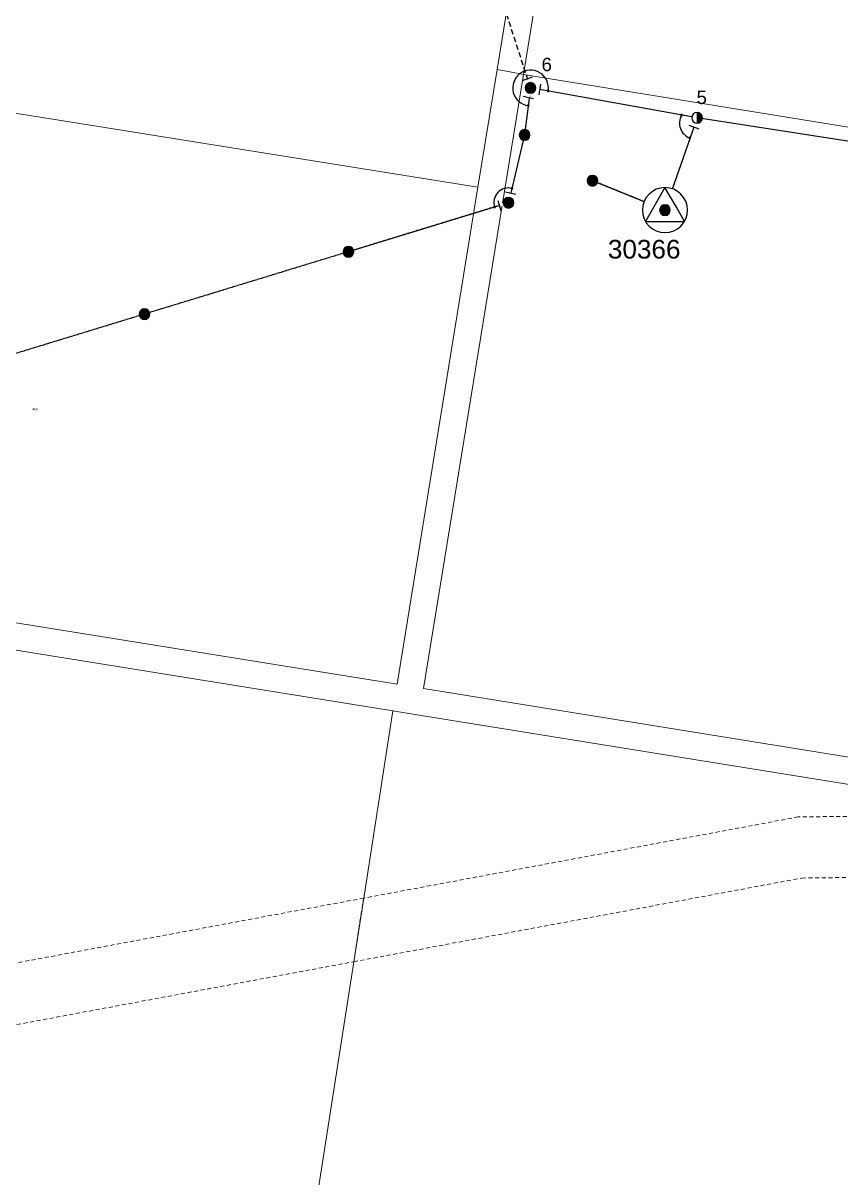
# Model space of a CAD drawing. Header units: metres. Extents: x 231386 to 236041, y 6156846 to 6161532.
# Drawn here: x 233269 to 233882, y 6157717 to 6158582 of the extents above; entities that cross this region are included whole.
import ezdxf
from ezdxf.enums import TextEntityAlignment as Align

# ---------------------------------------------------------------- set-up
doc = ezdxf.new("R2010")
doc.units = ezdxf.units.M
for name, pattern in [('Cable Exist OH', [1, 1, 0]), ('Cable New OH', [6, 4, -2]), ('Dash', [5, 3, -2])]:
    doc.linetypes.add(name, pattern=pattern)
doc.layers.get('0').update_dxf_attribs({"color": 6})
for name, color, linetype, lineweight in [('Cadastre Easements_SP_EXT', 9, 'Continuous', 5), ('Cadastre Land Parcels_SP_EXT', 9, 'Continuous', 5), ('Cadastre Roads_SP_EXT', 9, 'Continuous', 5)]:
    doc.layers.add(name, color=color, linetype=linetype, lineweight=lineweight)
for name, color, linetype in [('Mains_HV_EXT', 7, 'Continuous'), ('Mains_HV_MOD', 3, 'Continuous'), ('Mains_HV_NEW', 2, 'Continuous'), ('Mains_HV_New_A10', 2, 'Continuous'), ('Mains_HV_New_B10', 2, 'Continuous'), ('Mains_HV_NEW_Hardwired', 2, 'Continuous'), ('Mains_LV_MOD', 3, 'Continuous'), ('OH_Details_NEW', 2, 'Continuous'), ('OH_Details_SP_MISC', 7, 'Continuous'), ('Sub_SP_TR_HV_LV_MOD', 3, 'Continuous'), ('SupportsOH_SP_TR_HV_LV_SL_EXT', 7, 'Continuous'), ('SupportsOH_SP_TR_HV_LV_SL_MOD', 3, 'Continuous'), ('SupportsOH_SP_TR_HV_LV_SL_NEW', 2, 'Continuous')]:
    doc.layers.add(name, color=color, linetype=linetype)
doc.layers.get('0').freeze()
doc.styles.add('iecARIAL', font='arial.ttf', dxfattribs={"height": 2})
doc.styles.add('POLE_LABEL', font='arial.ttf')
doc.styles.get("Standard").update_dxf_attribs({"font": 'arial.ttf'})
doc.linetypes.add('IE Trench HV', pattern='A,7,-0.2,["/",Standard,S=3,R=0,X=0.6,Y=-1.4],-2.5', length=9.7)

# ---------------------------------------------------------------- blocks, each defined once
blk = doc.blocks.new('SUB_POLE_EXT')
blk.add_wipeout([(0, 4.22), (0.42, 4.2), (0.83, 4.14), (1.21, 4.05), (1.62, 3.9), (1.99, 3.72), (2.35, 3.51), (2.68, 3.26), (2.99, 2.99), (3.28, 2.66), (3.52, 2.34), (3.76, 1.92), (3.9, 1.62), (4.04, 1.23), (4.18, 0.63), (4.22, 0), (4.18, -0.61), (4.06, -1.15), (3.9, -1.62), (3.58, -2.24), (3.22, -2.73), (2.97, -3.01), (2.68, -3.26), (2.36, -3.5), (2, -3.72), (1.64, -3.89), (1.25, -4.03), (0.82, -4.14), (0.42, -4.2), (0, -4.22), (-0.41, -4.2), (-0.8, -4.15), (-1.21, -4.05), (-1.62, -3.9), (-1.99, -3.73), (-2.35, -3.51), (-2.68, -3.26), (-2.96, -3.02), (-3.23, -2.72), (-3.51, -2.35), (-3.71, -2.01), (-3.91, -1.6), (-4.05, -1.21), (-4.16, -0.76), (-4.22, -0.14), (-4.21, 0.39), (-4.14, 0.83), (-4.03, 1.27), (-3.9, 1.63), (-3.71, 2.02), (-3.5, 2.37), (-3.28, 2.67), (-2.99, 2.99), (-2.68, 3.27), (-2.33, 3.52), (-1.98, 3.73), (-1.63, 3.9), (-1.2, 4.05), (-0.78, 4.15), (-0.4, 4.21)])
blk.add_line((2.16, 0.48), (2.16, 0.48, 0))
blk.add_lwpolyline([(-4.22, 0, 1), (4.22, 0, 1)], format="xyb", close=True)
blk.add_lwpolyline([(2.14, 0.52), (0, 4.22), (-3.66, -2.11), (3.66, -2.11)], close=True)
for tag, height, flags, p in [('ASSET_NUM', 3.5, 8, (2, 2)), ('STREET_CODE', 0.2, 9, (1.5, 0)), ('CONSTRUCTED_VOLTAGE', 0.2, 9, (1.5, -0.2)), ('OPERATING_VOLTAGE', 0.2, 9, (1.5, -0.6)), ('OPERATED_BY', 0.2, 9, (1.5, -0.8)), ('ORIENTATION', 0.2, 9, (1.5, -1.2)), ('OWNED_BY', 0.2, 9, (1.5, -1.4)), ('SECONDARY_VOLTAGE', 0.2, 9, (1.5, -1.6)), ('STATE', 0.2, 9, (1.5, -1.8)), ('SUBSTATION_TYPE', 0.2, 9, (1.5, -2)), ('NO_PHASES', 0.2, 9, (1.5, -0.4)), ('MAINTAINED_BY', 0.2, 9, (1.5, -1)), ('USAGE', 0.2, 9, (1.5, -2.2)), ('STREETNAME', 0.2, 9, (1.5, -2.8)), ('SUBURB', 0.2, 9, (1.5, -3)), ('Z', 0.2, 1, (1.5, -3.4)), ('LEGEND', 0.2, 9, (1.5, -2.4)), ('LOCATION', 0.2, 9, (1.5, -2.6)), ('NOTES', 0.2, 9, (1.5, -3.2))]:
    blk.add_attdef(tag, text='', height=height, dxfattribs=dict(flags=flags)).set_placement(p, align=Align.MIDDLE_LEFT)
blk = doc.blocks.new('POLE_EXT')
blk.add_hatch(color=256).paths.add_polyline_path([(-1, 0, 1), (1, 0, 1)])
blk.add_lwpolyline([(-1, 0, 1), (1, 0, 1)], format="xyb", close=True)
for tag, height, flags, p in [('pNumber', 2.5, 8, (-17.84, 2.07)), ('OWNED_BY', 0.2, 9, (1.35, -0.4)), ('SPECIAL_USE', 0.2, 9, (1.35, -0.8)), ('STATE', 0.2, 9, (1.35, -1)), ('cLV', 0.2, 9, (1.35, -1.4)), ('hDepth', 0.2, 9, (1.35, -1.6)), ('hDia', 0.2, 9, (1.35, -1.8)), ('cHV', 0.2, 9, (1.35, -2)), ('PARENT', 0.2, 9, (1.35, -0.6)), ('USAGE', 0.2, 9, (1.35, -1.2)), ('LBRACKET', 0.2, 9, (1.35, -2.2)), ('cLinedev', 0.2, 9, (1.35, -3.4)), ('pExisting', 0.2, 9, (1.35, -3.8)), ('pFooting', 0.2, 9, (1.35, -4.4)), ('LExisting', 0.2, 9, (1.35, -2.4)), ('LANTNUMBER', 0.2, 9, (1.35, -2.6)), ('LOther', 0.2, 9, (1.35, -2.8)), ('LRemove', 0.2, 9, (1.35, -3)), ('LEGEND', 0.2, 9, (1.35, -3.2)), ('LOCATION', 0.2, 9, (1.35, -3.6)), ('PFNUMBER', 0.2, 9, (1.35, -4)), ('NEWPFNUMBER', 0.2, 9, (1.35, -4.2)), ('pNew', 0.2, 9, (1.35, -4.6)), ('pRelocate', 0.2, 9, (1.35, -5)), ('pRemove', 0.2, 9, (1.35, -5.2)), ('pReplace', 0.2, 9, (1.35, -5.4)), ('pStay', 0.2, 9, (1.35, -5.6)), ('pType', 0.2, 9, (1.35, -5.8)), ('cspan', 0.2, 9, (1.35, -6)), ('STREETNAME', 0.2, 9, (1.35, -6.2)), ('SUBURB', 0.2, 9, (1.35, -6.4)), ('OPERATED_BY', 0.2, 9, (1.36, -7.01)), ('NOTES', 0.2, 9, (1.35, -6.6)), ('MAINTAINED_BY', 0.2, 9, (1.36, -6.81))]:
    blk.add_attdef(tag, text='', height=height, dxfattribs=dict(flags=flags)).set_placement(p, align=Align.MIDDLE_LEFT)
at = {"style": 'POLE_LABEL'}
for tag, height, flags, p in [('ASSET_NUM', 2.5, 8, (2, 2)), ('STRUCTURE_PLANT_NUMBER', 0.2, 9, (1.35, 0.03)), ('STREET_CODE', 0.2, 9, (1.35, -0.2))]:
    blk.add_attdef(tag, text='', height=height, dxfattribs=dict(at, flags=flags)).set_placement(p, align=Align.MIDDLE_LEFT)
at = {"flags": 1}
blk.add_attdef('Z', (1.35, -7.33), '', height=0.2, dxfattribs=at)
blk = doc.blocks.new('POLE_REPLACE_NEW')
for tag, flags, p in [('LExisting', 9, (1.5, -2.2)), ('cLinedev', 9, (1.5, -3.2)), ('LANTNUMBER', 9, (1.5, -2.4)), ('LOther', 9, (1.5, -2.6)), ('LRemove', 9, (1.5, -2.8)), ('LEGEND', 9, (1.5, -3)), ('pExisting', 9, (1.5, -3.4)), ('PFNUMBER', 9, (1.5, -3.6)), ('NEWPFNUMBER', 9, (1.5, -3.8)), ('pFooting', 9, (1.5, -4)), ('pNew', 9, (1.5, -4.2)), ('pNumber', 9, (1.5, -4.4)), ('cspan', 9, (1.5, -5.6)), ('SUBURB', 9, (1.5, -5.8)), ('STREETNAME', 9, (1.5, -6)), ('pRelocate', 9, (1.5, -4.6)), ('pRemove', 9, (1.5, -4.8)), ('pReplace', 9, (1.5, -5)), ('pStay', 9, (1.5, -5.2)), ('pType', 9, (1.5, -5.4)), ('LOCATION', 9, (1.5, -6.2)), ('NOTES', 9, (1.5, -6.4)), ('OPERATED_BY', 9, (1.5, -6.6)), ('Z', 1, (1.5, -7)), ('MAINTAINED_BY', 9, (1.5, -6.8))]:
    blk.add_attdef(tag, text='', height=0.2, dxfattribs=dict(flags=flags)).set_placement(p, align=Align.MIDDLE_LEFT)
blk.add_wipeout([(0, 1), (-0.13, 0.99), (-0.25, 0.97), (-0.37, 0.93), (-0.48, 0.88), (-0.59, 0.81), (-0.68, 0.73), (-0.77, 0.64), (-0.84, 0.54), (-0.9, 0.43), (-0.95, 0.31), (-0.98, 0.19), (-1, 0.06), (-1, -0.06), (-0.98, -0.19), (-0.95, -0.31), (-0.9, -0.43), (-0.84, -0.54), (-0.77, -0.64), (-0.68, -0.73), (-0.59, -0.81), (-0.48, -0.88), (-0.37, -0.93), (-0.25, -0.97), (-0.13, -0.99), (0, -1), (0.13, -0.99), (0.25, -0.97), (0.37, -0.93), (0.48, -0.88), (0.59, -0.81), (0.68, -0.73), (0.77, -0.64), (0.84, -0.54), (0.9, -0.43), (0.95, -0.31), (0.98, -0.19), (1, -0.06), (1, 0.06), (0.98, 0.19), (0.95, 0.31), (0.9, 0.43), (0.84, 0.54), (0.77, 0.64), (0.68, 0.73), (0.59, 0.81), (0.48, 0.88), (0.37, 0.93), (0.25, 0.97), (0.13, 0.99)])
h = blk.add_hatch(color=256)
edge = h.paths.add_edge_path()
edge.add_arc((0, 0), 1, 270, 450)
edge.add_line((0, 1), (0, -1))
blk.add_lwpolyline([(0, 1), (0, -1)])
at = {"lineweight": -3}
blk.add_arc((0, 0), 1, 90, 270, dxfattribs=at)
blk.add_arc((0, 0), 1, 270, 90)
for tag, height, flags, p in [('ASSET_NUM', 2.5, 8, (2, 2)), ('STREET_CODE', 0.2, 9, (1.5, 0)), ('OWNED_BY', 0.2, 9, (1.5, -0.2)), ('SPECIAL_USE', 0.2, 9, (1.5, -0.6)), ('STATE', 0.2, 9, (1.5, -0.8)), ('cLV', 0.2, 9, (1.5, -1.2)), ('cHV', 0.2, 9, (1.5, -1.8)), ('PARENT', 0.2, 9, (1.5, -0.4)), ('USAGE', 0.2, 9, (1.5, -1)), ('hDepth', 0.2, 9, (1.5, -1.4)), ('hDia', 0.2, 9, (1.5, -1.6)), ('LBRACKET', 0.2, 9, (1.5, -2))]:
    blk.add_attdef(tag, text='', height=height, dxfattribs=dict(flags=flags)).set_placement(p, align=Align.MIDDLE_LEFT)
at = {"style": 'POLE_LABEL', "flags": 9}
blk.add_attdef('STRUCTURE_PLANT_NUMBER', text='', height=0.2, dxfattribs=at).set_placement((1.5, 0.24), align=Align.MIDDLE_LEFT)
blk = doc.blocks.new('End Shackle_NEW')
at = {"flags": 9}
for tag, p in [('STATE', (0, -1.2)), ('OPERATED_BY', (0, -2.01)), ('USAGE', (0, -1.4)), ('NOTES', (0, -1.6)), ('MAINTAINED_BY', (0, -1.81))]:
    blk.add_attdef(tag, text='', height=0.2, dxfattribs=at).set_placement(p, align=Align.MIDDLE_LEFT)
blk.add_wipeout([(-0.25, 0), (-0.25, 1.81), (0.25, 1.82), (0.25, 0)])
blk.add_line((1, 1.81), (-1, 1.81))
at = {"flags": 1}
blk.add_attdef('Z', (0, 0), '', height=0.2, dxfattribs=at)
at = {"flags": 9}
for tag, p in [('CONNECTOR_TYPE', (0, 0)), ('CONSTRUCTED_VOLTAGE', (0, -0.2)), ('OPERATING_VOLTAGE', (0, -0.6)), ('ORIENTATION', (0, -0.8)), ('OWNED_BY', (0, -1)), ('NO_PHASES', (0, -0.4))]:
    blk.add_attdef(tag, text='', height=0.2, dxfattribs=at).set_placement(p, align=Align.MIDDLE_LEFT)
blk = doc.blocks.new('BOND POINT')
blk.add_hatch(color=256).paths.add_polyline_path([(-1, 0, 1), (1, 0, 1)])
blk.add_lwpolyline([(-1, 0, 1), (1, 0, 1)], format="xyb", close=True)

msp = doc.modelspace()

# ---------------------------------------------------------------- linework, layer by layer
at = {"layer": 'Cadastre Easements_SP_EXT', "linetype": 'Dash'}
for points in [[(234001.25, 6157988.84), (233849.88, 6157987.24), (233524.39, 6157926.42), (233516.97, 6157878.8), (233852.57, 6157941.46), (234072.16, 6157943.92), (234001.25, 6157988.84)], [(233516.97, 6157878.8), (233524.39, 6157926.42), (232734.77, 6157779.08), (232726.17, 6157753.07), (232723.97, 6157730.8), (233516.97, 6157878.8)]]:
    msp.add_lwpolyline(points, close=True, dxfattribs=at)
at = {"layer": 'Cadastre Land Parcels_SP_EXT', "linetype": 'Continuous'}
for points in [[(233702.27, 6159026.14), (233445.37, 6159063.24), (233401.16, 6158765.17), (233182.26, 6158792.25), (233162.97, 6158654.63), (233145.92, 6158532.93), (233609.98, 6158458.76), (233624.34, 6158547.03), (233702.27, 6159026.14)], [(233609.98, 6158458.76), (233145.92, 6158532.93), (233113.69, 6158302.94), (233254.51, 6158134.02), (233549.38, 6158086.59), (233609.98, 6158458.76)], [(233421.96, 6157269.91), (233516.97, 6157878.8), (233524.39, 6157926.42), (233546.29, 6158066.63), (233251.33, 6158114.17), (233243.86, 6158115.39), (233224.29, 6158138.81), (232851.57, 6158198.07), (232855.16, 6158140.77), (232754.59, 6157838.73), (232734.77, 6157779.08), (232726.17, 6157753.07), (232723.97, 6157730.8), (232703.19, 6157517.78), (232783.18, 6157457.26), (232825.04, 6157332.56), (232841.98, 6157329.95), (233417.57, 6157241.14), (233421.96, 6157269.91)], [(233883.61, 6157213.42), (234114.67, 6157917.05), (234072.16, 6157943.92), (234001.25, 6157988.84), (233991.91, 6157994.9), (233566.01, 6158063.53), (233546.29, 6158066.63), (233524.39, 6157926.42), (233516.97, 6157878.8), (233421.96, 6157269.91), (233875.22, 6157192.75), (233883.61, 6157213.42)]]:
    msp.add_lwpolyline(points, close=True, dxfattribs=at)
at = {"layer": 'Cadastre Roads_SP_EXT', "linetype": 'Continuous'}
msp.add_lwpolyline([(233710.25, 6158949.98), (233722.17, 6159023.28), (233711.37, 6159024.83), (233702.27, 6159026.14), (233624.34, 6158547.03), (233633.78, 6158545.28), (233644.13, 6158543.35), (233710.25, 6158949.98)], close=True, dxfattribs=at)
at = {"layer": 'Mains_HV_EXT', "linetype": 'Continuous'}
msp.add_arc((233649.35, 6158533.18), 13.36, 350.57147, 262.78901, dxfattribs=at).dxf.unprotected_set("ltscale", 0)
at = {"layer": 'Mains_HV_MOD', "linetype": 'Continuous'}
msp.add_lwpolyline([(233649.35, 6158533.18), (233644.9, 6158497.97), (233632.89, 6158447.26)], dxfattribs=at)
at = {"layer": 'Mains_HV_MOD', "linetype": 'Cable Exist OH'}
for points in [[(233774.1, 6158510.82), (233750.02, 6158441.71)], [(233632.89, 6158447.26), (233512.95, 6158410.5), (233360.24, 6158363.8), (233217.82, 6158320.24), (233082.07, 6158278.72), (232942.61, 6158236.06), (232798.34, 6158191.94)]]:
    msp.add_lwpolyline(points, dxfattribs=at)
at = {"layer": 'Mains_HV_New_A10', "linetype": 'IE Trench HV'}
msp.add_lwpolyline([(234009.09, 6158474.33), (233774.1, 6158510.82), (233649.35, 6158533.18)], dxfattribs=at)
at = {"layer": 'Mains_HV_New_B10', "linetype": 'Cable New OH'}
msp.add_lwpolyline([(233649.35, 6158533.18), (233624.02, 6158611.49), (233550.82, 6158797.96), (233483.42, 6158989.9), (233413.94, 6159165.47)], dxfattribs=at)
at = {"layer": 'Mains_HV_NEW_Hardwired', "linetype": 'Continuous'}
msp.add_arc((233772.99, 6158506.96), 12.09, 151.21621, 249.04867, dxfattribs=at).dxf.unprotected_set("ltscale", 0)
at = {"layer": 'Mains_HV_NEW_Hardwired', "color": 7, "linetype": 'Continuous'}
msp.add_arc((233632.89, 6158447.26), 11.04, 76.67324, 197.03831, dxfattribs=at).dxf.unprotected_set("ltscale", 0)
at = {"layer": 'Mains_LV_MOD', "linetype": 'Cable Exist OH'}
msp.add_lwpolyline([(233750.02, 6158441.71), (233695.79, 6158463.74)], dxfattribs=at)
at = {"layer": 'OH_Details_SP_MISC', "color": 7, "linetype": 'Continuous', "flags": 128}
for points in [[(233649.35, 6158533.18), (233644.9, 6158497.97), (233632.89, 6158447.26), (233512.95, 6158410.5)], [(233774.1, 6158510.82), (233750.02, 6158441.71), (233695.79, 6158463.74)]]:
    msp.add_lwpolyline(points, dxfattribs=at)

# ---------------------------------------------------------------- block references
at = {"layer": 'Mains_HV_EXT', "color": 7, "linetype": 'Continuous', "xscale": 0.6, "yscale": 0.6, "zscale": 0.6}
for p in [(233644.99, 6158545.79), (233662.54, 6158531.03), (233647.69, 6158520)]:
    msp.add_blockref('BOND POINT', p, dxfattribs=at).dxf.unprotected_set("ltscale", 0)
at = {"layer": 'Mains_HV_NEW_Hardwired', "color": 7, "linetype": 'Continuous', "xscale": 0.6, "yscale": 0.6, "zscale": 0.6}
for p in [(233762.4, 6158512.78), (233768.67, 6158495.67), (233635.43, 6158457.99), (233622.33, 6158444.02)]:
    msp.add_blockref('BOND POINT', p, dxfattribs=at).dxf.unprotected_set("ltscale", 0)
at = {"layer": 'SupportsOH_SP_TR_HV_LV_SL_EXT', "xscale": 4, "yscale": 4, "zscale": 4}
msp.add_blockref('POLE_EXT', (233360.24, 6158363.8), dxfattribs=at)
at = {"layer": 'SupportsOH_SP_TR_HV_LV_SL_MOD', "xscale": 4, "yscale": 4, "zscale": 4}
for p in [(233644.9, 6158497.97), (233512.95, 6158410.5)]:
    msp.add_blockref('POLE_EXT', p, dxfattribs=at)
at = {"layer": 'SupportsOH_SP_TR_HV_LV_SL_MOD', "xscale": 4, "yscale": 4}
msp.add_blockref('POLE_EXT', (233695.79, 6158463.74), dxfattribs=at)

# ---------------------------------------------------------------- texts
at = {"layer": 'Cadastre Land Parcels_SP_EXT'}
msp.add_text('456', height=1.8, dxfattribs=at).set_placement((233276.16, 6158291.66))

# ---------------------------------------------------------------- next in the draw order: block references
at = {"layer": 'Sub_SP_TR_HV_LV_MOD'}
ref = msp.add_blockref('SUB_POLE_EXT', (233750.02, 6158441.71), dxfattribs=dict(at, xscale=4, yscale=4, zscale=4))
ref.add_attrib('ASSET_NUM', '30366', dxfattribs={"layer": '0', "height": 14}).set_placement((233707.29, 6158419.41), align=Align.TOP_LEFT)

# ---------------------------------------------------------------- next in the draw order: linework, layer by layer
at = {"layer": 'Cadastre Land Parcels_SP_EXT', "linetype": 'Continuous'}
for points in [[(234500, 6158819.88), (234562.95, 6159207.53), (234171.45, 6159271.3), (233773.12, 6159336.31), (233725.37, 6159042.8), (233722.17, 6159023.28), (233710.25, 6158949.98), (233644.13, 6158543.35), (234434.15, 6158415.26), (234500, 6158819.88)], [(234123.69, 6157944.52), (234138.78, 6157990.48), (234150.08, 6158024.78), (234266.28, 6158199.9), (234425.83, 6158328.53), (234564.03, 6158367.6), (234567.33, 6158392.89), (234454.02, 6158411.93), (234434.15, 6158415.26), (233644.13, 6158543.35), (233569.2, 6158083.39), (233999.15, 6158014.09), (234038.2, 6157989.35), (234109.11, 6157944.32), (234121.17, 6157936.67), (234123.69, 6157944.52)]]:
    msp.add_lwpolyline(points, close=True, dxfattribs=at)
for points in [[(233999.15, 6158014.09), (233569.2, 6158083.39), (233644.13, 6158543.35), (233633.78, 6158545.28), (233624.34, 6158547.03), (233609.98, 6158458.76), (233549.38, 6158086.59), (233254.51, 6158134.02), (233113.69, 6158302.94), (233113.69, 6158302.94), (233145.92, 6158532.93), (233126.06, 6158536.11), (233093.19, 6158301.34), (232842.99, 6158335.73), (232189.15, 6158425.79)], [(232186.25, 6158405.83), (232844.23, 6158315.22), (233090.47, 6158281.39), (233107.42, 6158278.99), (233224.29, 6158138.81), (233243.86, 6158115.39), (233251.33, 6158114.17), (233546.29, 6158066.63), (233566.01, 6158063.53), (233991.91, 6157994.9)]]:
    msp.add_lwpolyline(points, dxfattribs=at)

# ---------------------------------------------------------------- next in the draw order: block references
at = {"layer": 'SupportsOH_SP_TR_HV_LV_SL_MOD', "xscale": 4, "yscale": 4, "zscale": 4}
msp.add_blockref('POLE_EXT', (233750.02, 6158441.71), dxfattribs=at)

# ---------------------------------------------------------------- next in the draw order: block references
at = {"layer": 'Mains_HV_NEW', "color": 7, "linetype": 'Continuous', "xscale": 4, "yscale": 4, "zscale": 4}
for p, rotation in [((233649.35, 6158533.18), 260.7631294573228), ((233774.1, 6158510.82), 160.7932446375938), ((233632.89, 6158447.26), 346.6732439734517)]:
    msp.add_blockref('End Shackle_NEW', p, dxfattribs=dict(at, rotation=rotation)).dxf.unprotected_set("ltscale", 0)

# ---------------------------------------------------------------- next in the draw order: block references
at = {"layer": 'Mains_HV_NEW', "color": 7, "linetype": 'Continuous', "xscale": 4, "yscale": 4, "zscale": 4, "rotation": 107.0383104009348}
msp.add_blockref('End Shackle_NEW', (233632.89, 6158447.26), dxfattribs=at).dxf.unprotected_set("ltscale", 0)
at = {"layer": 'OH_Details_NEW', "color": 7, "linetype": 'Continuous', "xscale": 4, "yscale": 4, "zscale": 4, "rotation": 166.6311833972392}
msp.add_blockref('End Shackle_NEW', (233649.35, 6158533.18), dxfattribs=at).dxf.unprotected_set("ltscale", 0)
at = {"layer": 'SupportsOH_SP_TR_HV_LV_SL_NEW', "color": 7, "linetype": 'Continuous'}
ref = msp.add_blockref('POLE_REPLACE_NEW', (233774.1, 6158510.82), dxfattribs=dict(at, xscale=4, yscale=4, zscale=4))
ref.add_attrib('pNumber', '5', dxfattribs={"height": 10, "style": 'iecARIAL'}).set_placement((233773.71, 6158526.13), align=Align.MIDDLE_LEFT)

# ---------------------------------------------------------------- next in the draw order: block references
at = {"layer": 'Mains_HV_NEW', "color": 7, "linetype": 'Continuous', "xscale": 4, "yscale": 4, "zscale": 4, "rotation": 20.98263658359864}
msp.add_blockref('End Shackle_NEW', (233649.35, 6158533.18), dxfattribs=at).dxf.unprotected_set("ltscale", 0)
at = {"layer": 'SupportsOH_SP_TR_HV_LV_SL_MOD', "xscale": 4, "yscale": 4, "zscale": 4}
msp.add_blockref('POLE_EXT', (233632.89, 6158447.26), dxfattribs=at)

# ---------------------------------------------------------------- next in the draw order: block references
at = {"layer": 'SupportsOH_SP_TR_HV_LV_SL_MOD', "color": 7, "linetype": 'Continuous'}
ref = msp.add_blockref('POLE_EXT', (233649.35, 6158533.18), dxfattribs=dict(at, xscale=4, yscale=4, zscale=4))
ref.add_attrib('pNumber', '6', dxfattribs={"height": 10, "style": 'iecARIAL'}).set_placement((233657.6, 6158550.76), align=Align.MIDDLE_LEFT)

doc.saveas('drawing.dxf')
